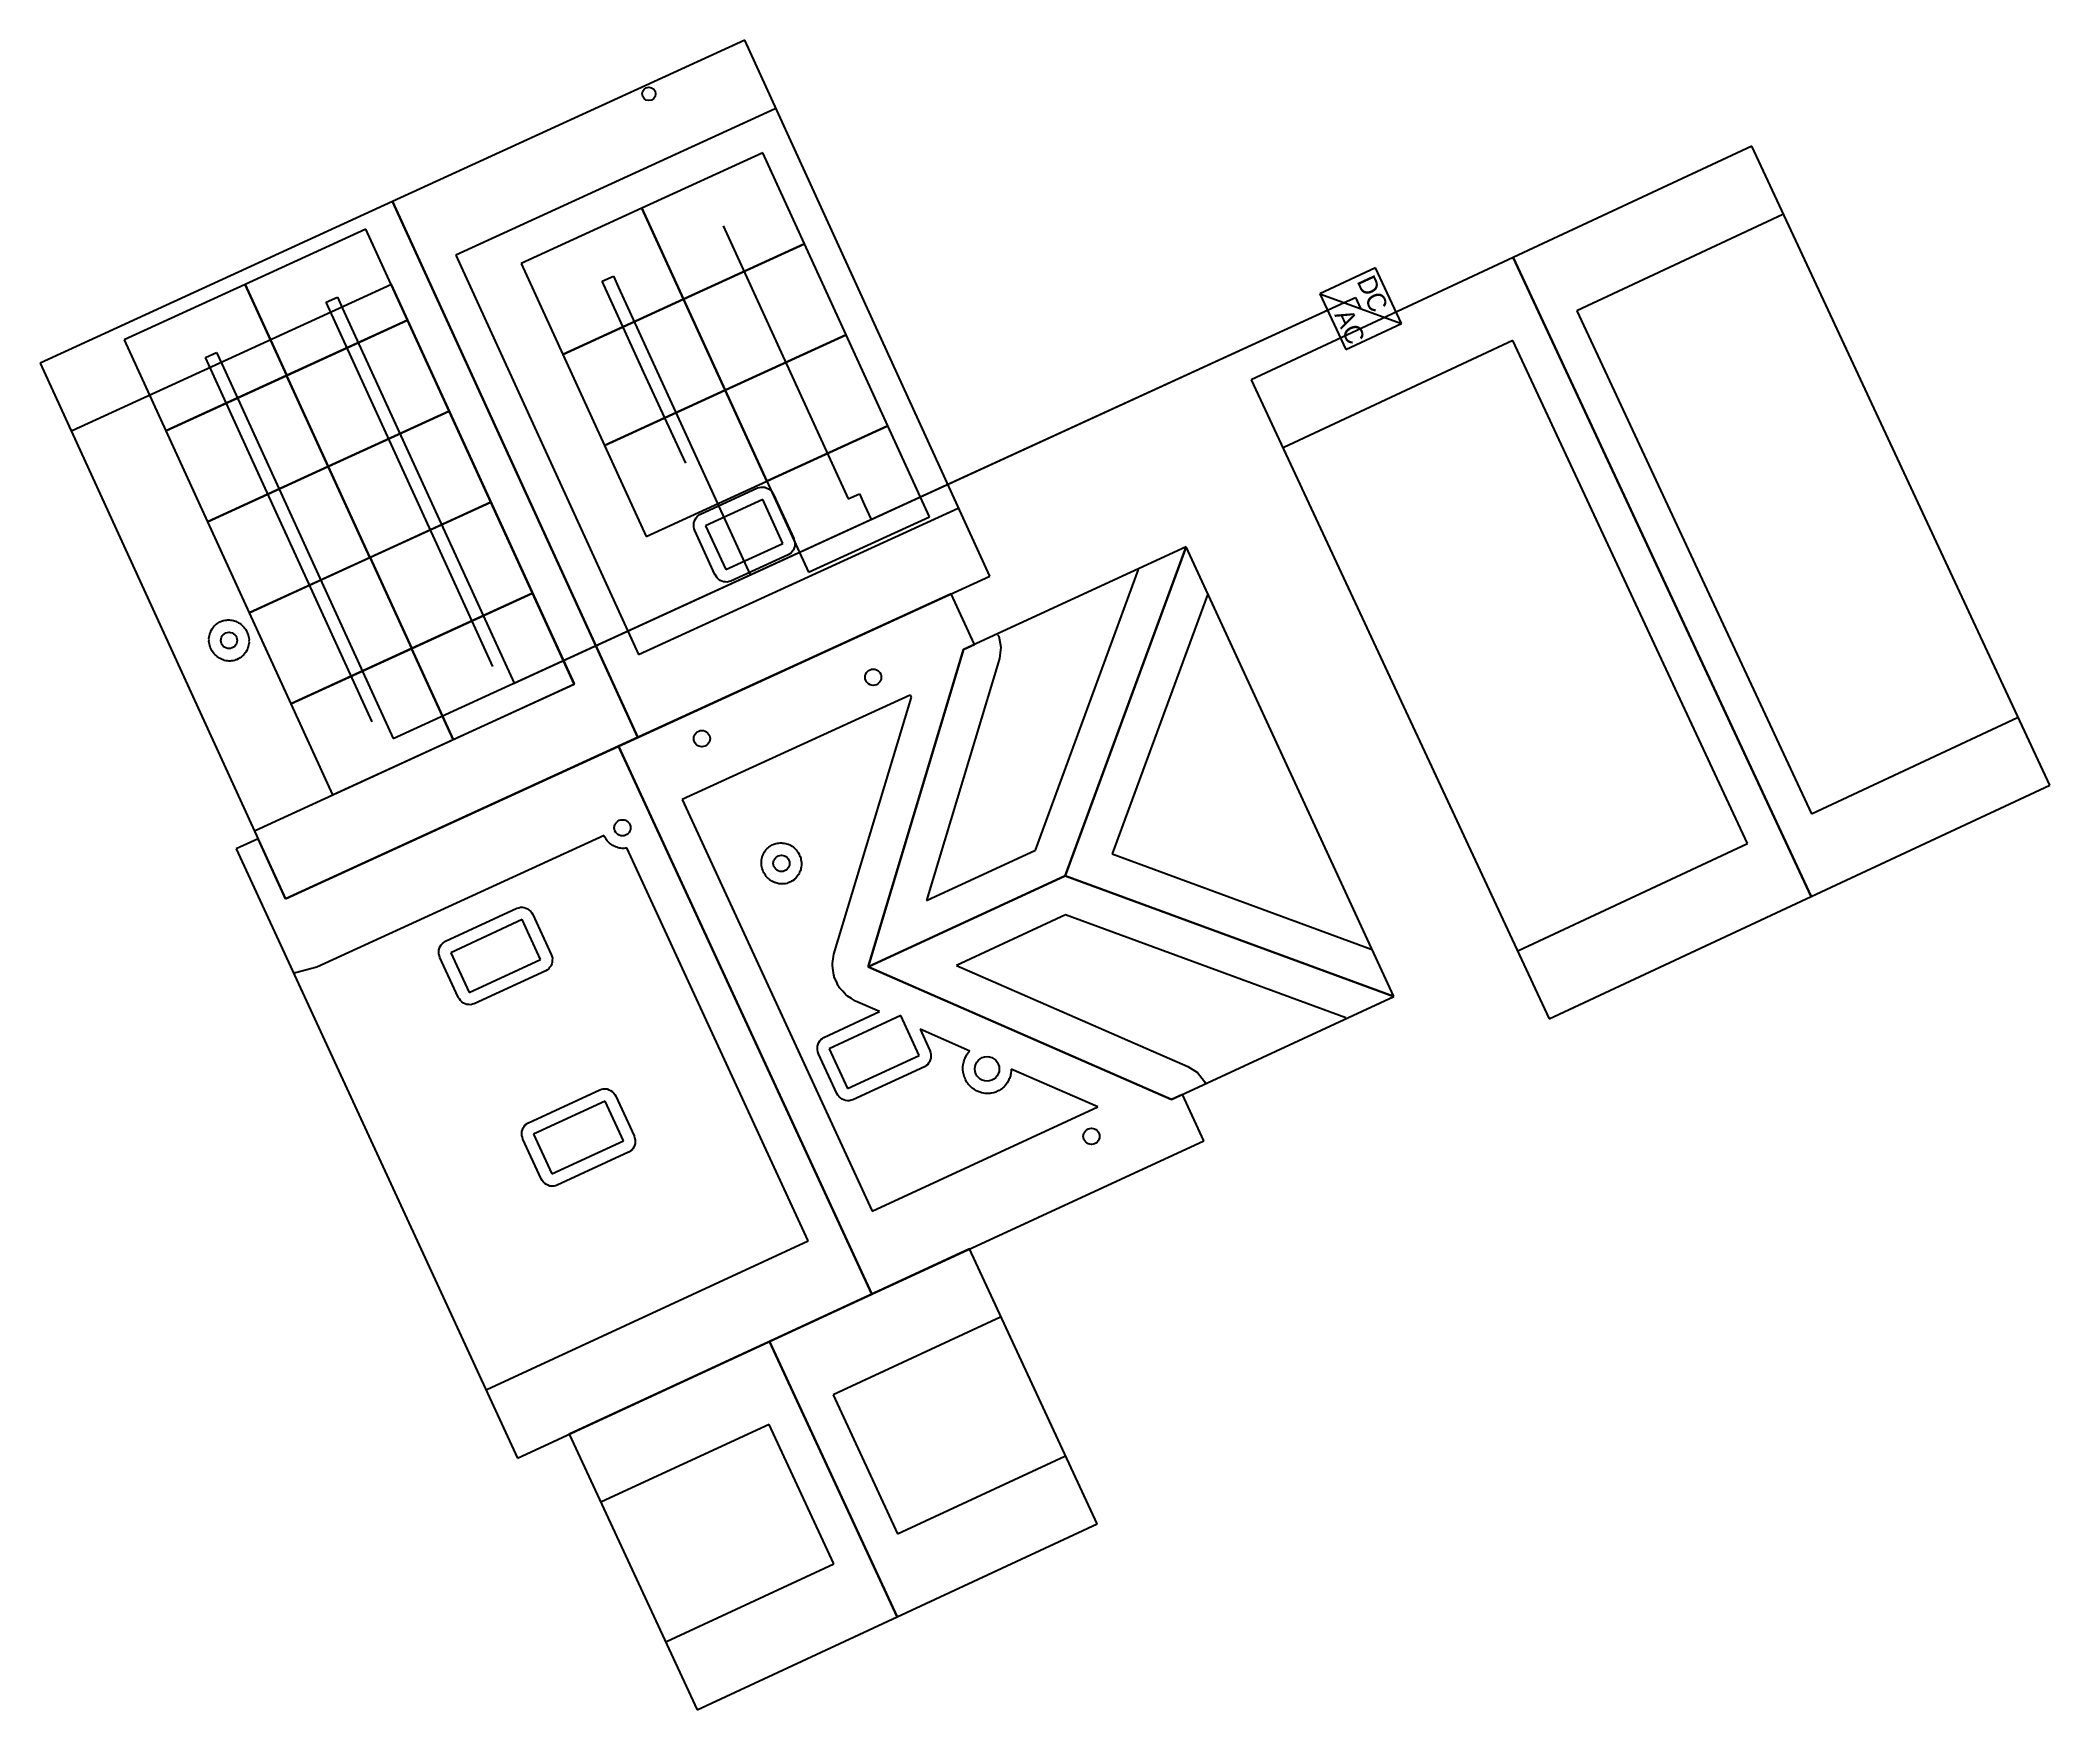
# Model space of a CAD drawing. Header units: feet. Extents: x -19.4 to 61.1, y -10.3 to 56.5.
import ezdxf

# ---------------------------------------------------------------- set-up
doc = ezdxf.new("R2010")
doc.units = ezdxf.units.FT
for name, color, linetype in [('Buildings', 7, 'CONTINUOUS'), ('Connections', 7, 'CONTINUOUS'), ('Inverters', 7, 'CONTINUOUS'), ('Modules', 7, 'CONTINUOUS'), ('Obstructions', 7, 'CONTINUOUS'), ('Setbacks', 7, 'CONTINUOUS'), ('Strings', 7, 'CONTINUOUS')]:
    doc.layers.add(name, color=color, linetype=linetype)

msp = doc.modelspace()

# ---------------------------------------------------------------- linework, layer by layer
at = {"layer": 'Buildings', "color": 252}
for p, q in [((8.825, 56.515), (-5.285, 50.052)), ((18.651, 35.061), (8.825, 56.515)), ((49.167, 52.271), (39.607, 47.81)), ((61.105, 26.688), (49.167, 52.271)), ((-5.285, 50.052), (-19.395, 43.59)), ((-5.285, 50.052), (4.542, 28.599)), ((4.542, 28.599), (-5.285, 50.052)), ((39.607, 47.81), (29.12, 42.916)), ((51.545, 22.227), (39.607, 47.81)), ((39.607, 47.81), (51.545, 22.227)), ((-19.395, 43.59), (-9.568, 22.136)), ((29.12, 42.916), (41.057, 17.333)), ((26.506, 36.233), (17.597, 32.115)), ((26.506, 36.233), (21.664, 23.064)), ((21.664, 23.064), (26.506, 36.233)), ((34.833, 18.222), (26.506, 36.233)), ((4.542, 28.599), (18.651, 35.061)), ((17.091, 34.347), (3.774, 28.247)), ((18.031, 32.315), (17.091, 34.347)), ((17.597, 32.115), (18.031, 32.315)), ((13.767, 19.414), (17.597, 32.115)), ((17.597, 32.115), (13.767, 19.414)), ((-9.568, 22.136), (4.542, 28.599)), ((3.774, 28.247), (-9.568, 22.136)), ((13.916, 6.308), (3.774, 28.247)), ((3.774, 28.247), (13.916, 6.308)), ((51.545, 22.227), (61.105, 26.688)), ((-10.669, 24.54), (-11.548, 24.134)), ((-9.568, 22.136), (-10.669, 24.54)), ((-11.548, 24.134), (-0.274, -0.252)), ((21.664, 23.064), (13.767, 19.414)), ((13.767, 19.414), (21.664, 23.064)), ((21.664, 23.064), (34.833, 18.222)), ((34.833, 18.222), (21.664, 23.064)), ((41.057, 17.333), (51.545, 22.227)), ((25.924, 14.104), (13.767, 19.414)), ((13.767, 19.414), (25.924, 14.104)), ((25.924, 14.104), (34.833, 18.222)), ((26.357, 14.304), (25.924, 14.104)), ((27.212, 12.455), (26.357, 14.304)), ((13.916, 6.308), (27.212, 12.455)), ((17.836, 8.12), (9.817, 4.413)), ((22.949, -2.889), (17.836, 8.12)), ((-0.274, -0.252), (13.916, 6.308)), ((9.817, 4.413), (1.798, 0.706)), ((14.936, -6.61), (9.817, 4.413)), ((9.817, 4.413), (14.936, -6.61)), ((1.798, 0.706), (6.923, -10.331)), ((14.936, -6.61), (22.949, -2.889)), ((6.923, -10.331), (14.936, -6.61))]:
    msp.add_line(p, q, dxfattribs=at)
at = {"layer": 'Connections', "color": 91}
for p, q in [((3.123, 46.862), (3.571, 47.067)), ((3.571, 47.067), (3.776, 46.619)), ((-7.935, 46.022), (-7.488, 46.226)), ((-7.488, 46.226), (-7.283, 45.779)), ((-5.253, 28.562), (32.844, 46.012)), ((-0.412, 30.779), (32.844, 46.012)), ((3.776, 46.619), (9.046, 35.112)), ((9.046, 35.112), (32.844, 46.012)), ((13.888, 37.329), (32.844, 46.012)), ((32.844, 46.012), (33.291, 46.217)), ((32.844, 46.012), (33.291, 46.217)), ((32.844, 46.012), (33.291, 46.217)), ((32.844, 46.012), (33.291, 46.217)), ((33.291, 46.217), (33.496, 45.77)), ((33.291, 46.217), (33.496, 45.77)), ((33.291, 46.217), (33.496, 45.77)), ((33.291, 46.217), (33.496, 45.77)), ((-7.283, 45.779), (-0.412, 30.779)), ((-12.776, 43.805), (-12.329, 44.01)), ((-12.329, 44.01), (-12.124, 43.562)), ((-12.124, 43.562), (-5.253, 28.562)), ((12.972, 38.147), (13.419, 38.352)), ((13.419, 38.352), (13.624, 37.905)), ((13.624, 37.905), (13.888, 37.329))]:
    msp.add_line(p, q, dxfattribs=at)
at = {"layer": 'Inverters'}
for p, q in [((34.091, 47.405), (31.861, 46.364)), ((35.131, 45.175), (34.091, 47.405)), ((31.861, 46.364), (32.901, 44.134)), ((31.861, 46.364), (35.131, 45.175)), ((32.901, 44.134), (35.131, 45.175))]:
    msp.add_line(p, q, dxfattribs=at)
at = {"layer": 'Modules', "color": 254}
for p, q in [((9.55, 52.009), (4.709, 49.792)), ((11.22, 48.365), (9.55, 52.009)), ((4.709, 49.792), (-0.132, 47.575)), ((6.379, 46.148), (4.709, 49.792)), ((4.709, 49.792), (6.378, 46.148)), ((-6.349, 48.952), (-11.19, 46.735)), ((-4.68, 45.308), (-6.349, 48.952)), ((11.218, 48.368), (6.377, 46.151)), ((6.378, 46.148), (11.22, 48.365)), ((12.888, 44.724), (11.218, 48.368)), ((-0.132, 47.575), (1.537, 43.931)), ((-11.19, 46.736), (-16.031, 44.518)), ((-9.521, 43.091), (-11.19, 46.736)), ((-11.19, 46.735), (-9.521, 43.091)), ((6.377, 46.148), (1.536, 43.93)), ((1.537, 43.931), (6.379, 46.148)), ((6.377, 46.151), (8.046, 42.506)), ((8.047, 42.503), (6.377, 46.148)), ((-4.681, 45.308), (-9.522, 43.09)), ((-9.521, 43.091), (-4.68, 45.308)), ((-3.012, 41.663), (-4.681, 45.308)), ((-16.031, 44.518), (-14.362, 40.874)), ((8.046, 42.506), (12.888, 44.724)), ((12.889, 44.723), (8.048, 42.506)), ((14.559, 41.079), (12.889, 44.723)), ((1.536, 43.93), (3.205, 40.286)), ((-9.522, 43.091), (-14.363, 40.873)), ((-14.362, 40.874), (-9.521, 43.091)), ((-7.853, 39.446), (-9.522, 43.091)), ((-9.522, 43.09), (-7.853, 39.446)), ((3.205, 40.286), (8.047, 42.503)), ((8.048, 42.506), (3.207, 40.289)), ((8.048, 42.506), (9.717, 38.861)), ((9.718, 38.862), (8.048, 42.506)), ((-3.013, 41.666), (-7.854, 39.449)), ((-7.853, 39.446), (-3.012, 41.663)), ((-1.344, 38.022), (-3.013, 41.666)), ((14.558, 41.078), (9.716, 38.861)), ((9.717, 38.861), (14.559, 41.079)), ((16.227, 37.434), (14.558, 41.078)), ((-14.363, 40.873), (-12.694, 37.229)), ((3.207, 40.289), (4.876, 36.645)), ((-7.854, 39.446), (-12.695, 37.228)), ((-12.694, 37.229), (-7.853, 39.446)), ((-7.854, 39.449), (-6.185, 35.805)), ((-6.185, 35.801), (-7.854, 39.446)), ((4.876, 36.645), (9.718, 38.862)), ((9.716, 38.861), (11.386, 35.217)), ((-6.185, 35.805), (-1.344, 38.022)), ((-1.342, 38.021), (-6.183, 35.804)), ((0.327, 34.377), (-1.342, 38.021)), ((-12.695, 37.228), (-11.026, 33.584)), ((11.386, 35.217), (16.227, 37.434)), ((-11.026, 33.584), (-6.185, 35.801)), ((-6.183, 35.804), (-11.024, 33.587)), ((-6.183, 35.804), (-4.514, 32.16)), ((-4.514, 32.16), (-6.183, 35.804)), ((0.326, 34.376), (-4.515, 32.159)), ((-4.514, 32.16), (0.327, 34.377)), ((1.995, 30.732), (0.326, 34.376)), ((-11.024, 33.587), (-9.355, 29.943)), ((-4.515, 32.16), (-9.356, 29.942)), ((-9.355, 29.943), (-4.514, 32.16)), ((-2.846, 28.515), (-4.515, 32.16)), ((-4.515, 32.159), (-2.846, 28.515)), ((-2.846, 28.515), (1.995, 30.732)), ((-9.356, 29.942), (-7.687, 26.298)), ((-7.687, 26.298), (-2.846, 28.515))]:
    msp.add_line(p, q, dxfattribs=at)
at = {"layer": 'Obstructions', "color": 252}
for p, q in [((9.554, 38.129), (7.259, 37.077)), ((10.359, 36.369), (9.554, 38.129)), ((7.259, 37.077), (8.066, 35.317)), ((8.066, 35.317), (10.359, 36.369)), ((-0.087, 21.307), (-2.951, 19.981)), ((0.647, 19.715), (-0.087, 21.307)), ((-2.951, 19.981), (-2.216, 18.393)), ((-2.216, 18.393), (0.647, 19.715)), ((15.077, 17.461), (12.213, 16.135)), ((15.812, 15.869), (15.077, 17.461)), ((12.213, 16.135), (12.948, 14.547)), ((12.948, 14.547), (15.812, 15.869)), ((3.231, 14.039), (0.37, 12.713)), ((3.966, 12.447), (3.231, 14.039)), ((0.37, 12.713), (1.105, 11.125)), ((1.105, 11.125), (3.966, 12.447))]:
    msp.add_line(p, q, dxfattribs=at)
for centre, radius in [((4.99, 54.367), 0.269), ((-11.831, 32.483), 0.326), ((13.972, 31.011), 0.326), ((7.11, 28.553), 0.326), ((3.928, 24.981), 0.326), ((10.297, 23.557), 0.326), ((18.533, 15.328), 0.491), ((22.715, 12.629), 0.326)]:
    msp.add_circle(centre, radius, dxfattribs=at)
at = {"layer": 'Setbacks', "color": 2}
for p, q in [((10.046, 53.771), (-2.75, 47.91)), ((50.408, 49.536), (42.158, 45.686)), ((-2.75, 47.91), (4.576, 31.917)), ((-5.319, 46.734), (-18.114, 40.873)), ((2.007, 30.741), (-5.319, 46.734)), ((42.158, 45.686), (51.555, 25.546)), ((39.597, 44.491), (30.419, 40.209)), ((48.995, 24.351), (39.597, 44.491)), ((7.049, 37.535), (9.344, 38.587)), ((9.344, 38.587), (9.344, 38.587)), ((9.344, 38.587), (9.344, 38.587)), ((9.344, 38.587), (9.345, 38.587)), ((9.345, 38.587), (9.416, 38.606)), ((9.416, 38.606), (9.487, 38.625)), ((9.487, 38.625), (9.487, 38.625)), ((9.487, 38.625), (9.487, 38.625)), ((9.487, 38.625), (9.488, 38.625)), ((9.488, 38.625), (9.488, 38.625)), ((9.488, 38.625), (9.562, 38.62)), ((9.562, 38.62), (9.636, 38.615)), ((9.636, 38.615), (9.637, 38.615)), ((9.637, 38.615), (9.637, 38.615)), ((9.637, 38.615), (9.637, 38.615)), ((9.637, 38.615), (9.638, 38.615)), ((9.638, 38.615), (9.708, 38.586)), ((9.708, 38.586), (9.778, 38.558)), ((9.778, 38.558), (9.778, 38.557)), ((9.778, 38.557), (9.779, 38.557)), ((9.779, 38.557), (9.779, 38.557)), ((9.779, 38.557), (9.779, 38.557)), ((9.779, 38.557), (9.838, 38.508)), ((9.838, 38.508), (9.898, 38.458)), ((9.898, 38.458), (9.898, 38.458)), ((9.898, 38.458), (9.898, 38.458)), ((9.898, 38.458), (9.898, 38.458)), ((9.898, 38.458), (9.899, 38.457)), ((9.899, 38.457), (9.941, 38.392)), ((9.941, 38.392), (9.984, 38.327)), ((9.984, 38.327), (9.984, 38.326)), ((9.984, 38.326), (9.984, 38.326)), ((9.984, 38.326), (9.984, 38.326)), ((9.984, 38.326), (10.789, 36.565)), ((4.576, 31.917), (17.371, 37.778)), ((6.785, 37.032), (6.786, 37.109)), ((6.785, 37.031), (6.785, 37.032)), ((6.785, 37.031), (6.785, 37.031)), ((6.785, 37.03), (6.785, 37.031)), ((6.785, 37.031), (6.785, 37.031)), ((6.807, 36.955), (6.785, 37.03)), ((6.786, 37.109), (6.787, 37.186)), ((6.787, 37.187), (6.812, 37.259)), ((6.787, 37.186), (6.787, 37.187)), ((6.787, 37.187), (6.787, 37.187)), ((6.787, 37.187), (6.787, 37.187)), ((6.787, 37.186), (6.787, 37.186)), ((6.812, 37.259), (6.836, 37.331)), ((6.836, 37.332), (6.881, 37.392)), ((6.836, 37.331), (6.836, 37.332)), ((6.836, 37.331), (6.836, 37.331)), ((6.836, 37.331), (6.836, 37.331)), ((6.836, 37.331), (6.836, 37.331)), ((6.881, 37.392), (6.926, 37.451)), ((6.926, 37.451), (6.927, 37.452)), ((6.926, 37.451), (6.926, 37.451)), ((6.926, 37.451), (6.926, 37.451)), ((6.926, 37.451), (6.926, 37.451)), ((6.927, 37.452), (6.988, 37.493)), ((6.988, 37.493), (7.048, 37.534)), ((7.048, 37.534), (7.049, 37.535)), ((7.049, 37.535), (7.049, 37.535)), ((7.049, 37.535), (7.049, 37.535)), ((6.828, 36.881), (6.807, 36.955)), ((6.828, 36.88), (6.828, 36.881)), ((6.829, 36.88), (6.828, 36.88)), ((7.636, 35.12), (6.829, 36.88)), ((6.829, 36.88), (6.829, 36.88)), ((10.789, 36.565), (10.789, 36.565)), ((10.789, 36.565), (10.811, 36.49)), ((10.83, 36.258), (10.805, 36.187)), ((10.811, 36.49), (10.832, 36.416)), ((10.831, 36.337), (10.83, 36.26)), ((10.83, 36.26), (10.83, 36.26)), ((10.83, 36.26), (10.83, 36.259)), ((10.83, 36.259), (10.83, 36.259)), ((10.83, 36.259), (10.83, 36.258)), ((10.832, 36.414), (10.831, 36.337)), ((10.832, 36.416), (10.832, 36.415)), ((10.832, 36.415), (10.832, 36.415)), ((10.832, 36.415), (10.832, 36.414)), ((10.832, 36.414), (10.832, 36.414)), ((10.568, 35.911), (8.276, 34.859)), ((10.569, 35.912), (10.568, 35.911)), ((10.629, 35.953), (10.569, 35.912)), ((10.69, 35.994), (10.629, 35.953)), ((10.691, 35.994), (10.69, 35.994)), ((10.736, 36.054), (10.691, 35.995)), ((10.691, 35.995), (10.691, 35.995)), ((10.691, 35.995), (10.691, 35.995)), ((10.691, 35.995), (10.691, 35.994)), ((10.781, 36.114), (10.736, 36.054)), ((10.805, 36.187), (10.781, 36.115)), ((10.781, 36.115), (10.781, 36.115)), ((10.781, 36.115), (10.781, 36.114)), ((10.781, 36.114), (10.781, 36.114)), ((10.781, 36.114), (10.781, 36.114)), ((7.637, 35.119), (7.636, 35.12)), ((7.679, 35.054), (7.637, 35.119)), ((7.722, 34.988), (7.679, 35.054)), ((7.723, 34.988), (7.722, 34.988)), ((7.722, 34.988), (7.722, 34.988)), ((7.722, 34.988), (7.722, 34.988)), ((7.782, 34.938), (7.723, 34.988)), ((7.841, 34.889), (7.782, 34.938)), ((7.842, 34.888), (7.841, 34.889)), ((7.914, 34.859), (7.842, 34.888)), ((7.842, 34.888), (7.842, 34.888)), ((7.842, 34.888), (7.842, 34.888)), ((7.983, 34.831), (7.914, 34.859)), ((7.984, 34.831), (7.983, 34.831)), ((7.983, 34.831), (7.983, 34.831)), ((7.983, 34.831), (7.983, 34.831)), ((8.058, 34.826), (7.984, 34.831)), ((8.132, 34.821), (8.058, 34.826)), ((8.133, 34.821), (8.132, 34.821)), ((8.134, 34.821), (8.133, 34.821)), ((8.133, 34.821), (8.133, 34.821)), ((8.204, 34.84), (8.134, 34.821)), ((8.276, 34.859), (8.204, 34.84)), ((8.276, 34.859), (8.276, 34.859)), ((8.276, 34.859), (8.276, 34.859)), ((8.276, 34.859), (8.276, 34.859)), ((8.276, 34.859), (8.276, 34.859)), ((20.478, 24.092), (24.606, 35.319)), ((27.361, 34.306), (23.547, 23.935)), ((-12.478, 32.983), (-12.452, 33.024)), ((-12.452, 33.024), (-12.451, 33.024)), ((-12.451, 33.024), (-12.406, 33.075)), ((-12.406, 33.075), (-12.405, 33.075)), ((-12.405, 33.075), (-12.369, 33.104)), ((-12.369, 33.104), (-12.336, 33.138)), ((-12.336, 33.138), (-12.28, 33.178)), ((-12.336, 33.138), (-12.336, 33.138)), ((-12.28, 33.179), (-12.239, 33.199)), ((-12.28, 33.178), (-12.28, 33.179)), ((-12.239, 33.199), (-12.2, 33.225)), ((-12.2, 33.225), (-12.137, 33.253)), ((-12.2, 33.225), (-12.2, 33.225)), ((-12.137, 33.253), (-12.092, 33.264)), ((-12.137, 33.253), (-12.137, 33.253)), ((-12.092, 33.264), (-12.049, 33.281)), ((-12.049, 33.281), (-11.982, 33.296)), ((-12.049, 33.281), (-12.049, 33.281)), ((-11.982, 33.296), (-11.981, 33.296)), ((-11.981, 33.296), (-11.934, 33.298)), ((-11.934, 33.298), (-11.888, 33.305)), ((-11.888, 33.305), (-11.888, 33.305)), ((-11.888, 33.305), (-11.82, 33.305)), ((-11.82, 33.305), (-11.819, 33.305)), ((-11.819, 33.305), (-11.771, 33.298)), ((-11.771, 33.298), (-11.723, 33.295)), ((-11.723, 33.295), (-11.723, 33.295)), ((-11.723, 33.295), (-11.656, 33.281)), ((-11.656, 33.281), (-11.655, 33.281)), ((-11.655, 33.281), (-11.609, 33.263)), ((-11.609, 33.263), (-11.56, 33.25)), ((-11.56, 33.25), (-11.56, 33.25)), ((-11.56, 33.25), (-11.498, 33.222)), ((-11.498, 33.222), (-11.497, 33.222)), ((-11.497, 33.222), (-11.453, 33.193)), ((-11.453, 33.193), (-11.407, 33.17)), ((-11.407, 33.17), (-11.407, 33.169)), ((-11.407, 33.169), (-11.352, 33.129)), ((-11.352, 33.129), (-11.351, 33.129)), ((-11.351, 33.129), (-11.313, 33.091)), ((-11.313, 33.091), (-11.271, 33.057)), ((-11.271, 33.057), (-11.271, 33.057)), ((-11.271, 33.057), (-11.225, 33.006)), ((-11.225, 33.006), (-11.225, 33.006)), ((-11.225, 33.006), (-11.195, 32.96)), ((-12.633, 32.56), (-12.626, 32.628)), ((-12.633, 32.559), (-12.633, 32.56)), ((-12.631, 32.506), (-12.633, 32.559)), ((-12.633, 32.452), (-12.631, 32.506)), ((-12.626, 32.384), (-12.633, 32.452)), ((-12.633, 32.452), (-12.633, 32.452)), ((-12.626, 32.628), (-12.613, 32.678)), ((-12.626, 32.628), (-12.626, 32.628)), ((-12.626, 32.383), (-12.626, 32.384)), ((-12.612, 32.33), (-12.626, 32.383)), ((-12.613, 32.678), (-12.605, 32.729)), ((-12.603, 32.276), (-12.612, 32.33)), ((-12.605, 32.729), (-12.604, 32.73)), ((-12.604, 32.73), (-12.583, 32.795)), ((-12.603, 32.275), (-12.603, 32.276)), ((-12.582, 32.211), (-12.603, 32.275)), ((-12.583, 32.795), (-12.561, 32.839)), ((-12.583, 32.795), (-12.583, 32.795)), ((-12.582, 32.21), (-12.582, 32.211)), ((-12.557, 32.16), (-12.582, 32.21)), ((-12.561, 32.839), (-12.543, 32.886)), ((-12.543, 32.886), (-12.542, 32.887)), ((-12.542, 32.887), (-12.508, 32.946)), ((-12.508, 32.946), (-12.478, 32.983)), ((-12.508, 32.946), (-12.508, 32.946)), ((-11.195, 32.96), (-11.161, 32.917)), ((-11.161, 32.917), (-11.16, 32.916)), ((-11.16, 32.916), (-11.126, 32.857)), ((-11.126, 32.857), (-11.126, 32.857)), ((-11.126, 32.857), (-11.106, 32.805)), ((-11.106, 32.805), (-11.081, 32.755)), ((-11.081, 32.755), (-11.081, 32.755)), ((-11.081, 32.755), (-11.06, 32.69)), ((-11.058, 32.236), (-11.079, 32.171)), ((-11.06, 32.69), (-11.059, 32.69)), ((-11.059, 32.69), (-11.05, 32.636)), ((-11.05, 32.288), (-11.058, 32.236)), ((-11.058, 32.236), (-11.058, 32.236)), ((-11.05, 32.636), (-11.037, 32.582)), ((-11.037, 32.338), (-11.05, 32.288)), ((-11.037, 32.582), (-11.037, 32.582)), ((-11.037, 32.582), (-11.029, 32.514)), ((-11.036, 32.338), (-11.037, 32.338)), ((-11.029, 32.406), (-11.036, 32.338)), ((-11.029, 32.513), (-11.032, 32.46)), ((-11.032, 32.46), (-11.029, 32.406)), ((-11.029, 32.514), (-11.029, 32.513)), ((-11.029, 32.406), (-11.029, 32.406)), ((18.966, 32.711), (19.002, 32.65)), ((19.002, 32.65), (19.002, 32.649)), ((19.002, 32.649), (19.002, 32.649)), ((19.002, 32.649), (19.088, 32.209)), ((19.088, 32.208), (19.027, 31.759)), ((19.088, 32.209), (19.088, 32.208)), ((19.088, 32.208), (19.088, 32.208)), ((-12.537, 32.109), (-12.557, 32.16)), ((-12.536, 32.108), (-12.537, 32.109)), ((-12.502, 32.049), (-12.536, 32.108)), ((-12.468, 32.006), (-12.502, 32.049)), ((-12.502, 32.049), (-12.502, 32.049)), ((-12.437, 31.96), (-12.468, 32.006)), ((-12.437, 31.959), (-12.437, 31.96)), ((-12.391, 31.909), (-12.437, 31.959)), ((-12.391, 31.908), (-12.391, 31.909)), ((-12.35, 31.874), (-12.391, 31.908)), ((-12.311, 31.837), (-12.35, 31.874)), ((-12.311, 31.836), (-12.311, 31.837)), ((-12.256, 31.796), (-12.311, 31.836)), ((-12.255, 31.796), (-12.256, 31.796)), ((-12.209, 31.772), (-12.255, 31.796)), ((-12.165, 31.744), (-12.209, 31.772)), ((-12.103, 31.716), (-12.165, 31.744)), ((-12.165, 31.744), (-12.165, 31.744)), ((-12.102, 31.716), (-12.103, 31.716)), ((-12.054, 31.703), (-12.102, 31.716)), ((-12.007, 31.685), (-12.054, 31.703)), ((-11.94, 31.67), (-12.007, 31.685)), ((-12.007, 31.685), (-12.007, 31.685)), ((-11.939, 31.67), (-11.94, 31.67)), ((-11.891, 31.668), (-11.939, 31.67)), ((-11.844, 31.66), (-11.891, 31.668)), ((-11.843, 31.66), (-11.844, 31.66)), ((-11.775, 31.66), (-11.843, 31.66)), ((-11.774, 31.66), (-11.775, 31.66)), ((-11.728, 31.668), (-11.774, 31.66)), ((-11.681, 31.67), (-11.728, 31.668)), ((-11.614, 31.684), (-11.681, 31.67)), ((-11.681, 31.67), (-11.681, 31.67)), ((-11.613, 31.684), (-11.614, 31.684)), ((-11.57, 31.701), (-11.613, 31.684)), ((-11.526, 31.713), (-11.57, 31.701)), ((-11.525, 31.713), (-11.526, 31.713)), ((-11.463, 31.741), (-11.525, 31.713)), ((-11.462, 31.741), (-11.463, 31.741)), ((-11.424, 31.767), (-11.462, 31.741)), ((-11.383, 31.787), (-11.424, 31.767)), ((-11.382, 31.787), (-11.383, 31.787)), ((-11.327, 31.827), (-11.382, 31.787)), ((-11.294, 31.861), (-11.327, 31.828)), ((-11.327, 31.828), (-11.327, 31.827)), ((-11.257, 31.89), (-11.294, 31.861)), ((-11.211, 31.941), (-11.257, 31.891)), ((-11.257, 31.891), (-11.257, 31.89)), ((-11.185, 31.982), (-11.211, 31.942)), ((-11.211, 31.942), (-11.211, 31.941)), ((-11.154, 32.02), (-11.185, 31.982)), ((-11.12, 32.079), (-11.154, 32.02)), ((-11.154, 32.02), (-11.154, 32.02)), ((-11.102, 32.126), (-11.12, 32.079)), ((-11.12, 32.079), (-11.12, 32.079)), ((-11.079, 32.17), (-11.102, 32.126)), ((-11.079, 32.171), (-11.079, 32.17)), ((19.027, 31.759), (16.105, 22.071)), ((19.027, 31.759), (19.027, 31.759)), ((-10.789, 24.88), (2.007, 30.741)), ((15.454, 30.293), (6.319, 26.109)), ((12.401, 19.919), (15.506, 30.214)), ((15.506, 30.214), (15.454, 30.293)), ((51.555, 25.546), (59.805, 29.396)), ((6.319, 26.109), (13.938, 9.627)), ((3.193, 24.678), (-8.316, 19.406)), ((3.202, 24.659), (3.193, 24.678)), ((3.223, 24.607), (3.202, 24.659)), ((3.257, 24.548), (3.223, 24.607)), ((3.223, 24.607), (3.223, 24.607)), ((3.257, 24.547), (3.257, 24.548)), ((3.292, 24.504), (3.257, 24.547)), ((3.322, 24.458), (3.292, 24.504)), ((3.368, 24.407), (3.322, 24.458)), ((3.322, 24.458), (3.322, 24.458)), ((3.41, 24.373), (3.368, 24.407)), ((3.368, 24.407), (3.368, 24.407)), ((3.448, 24.335), (3.41, 24.373)), ((3.449, 24.335), (3.448, 24.335)), ((3.504, 24.295), (3.449, 24.335)), ((3.504, 24.294), (3.504, 24.295)), ((3.55, 24.271), (3.504, 24.294)), ((3.594, 24.242), (3.55, 24.271)), ((3.595, 24.242), (3.594, 24.242)), ((3.657, 24.214), (3.595, 24.242)), ((3.706, 24.201), (3.657, 24.214)), ((3.657, 24.214), (3.657, 24.214)), ((3.753, 24.183), (3.706, 24.201)), ((3.82, 24.169), (3.753, 24.183)), ((3.753, 24.183), (3.753, 24.183)), ((3.868, 24.166), (3.82, 24.169)), ((3.82, 24.169), (3.82, 24.169)), ((3.916, 24.159), (3.868, 24.166)), ((3.917, 24.159), (3.916, 24.159)), ((3.985, 24.159), (3.917, 24.159)), ((4.032, 24.166), (3.985, 24.159)), ((3.985, 24.159), (3.985, 24.159)), ((4.079, 24.168), (4.032, 24.166)), ((4.101, 24.173), (4.079, 24.168)), ((4.079, 24.168), (4.079, 24.168)), ((11.374, 8.441), (4.101, 24.173)), ((9.723, 24.149), (9.76, 24.178)), ((9.76, 24.178), (9.792, 24.212)), ((9.792, 24.212), (9.793, 24.212)), ((9.793, 24.212), (9.848, 24.252)), ((9.848, 24.252), (9.849, 24.252)), ((9.849, 24.252), (9.89, 24.273)), ((9.89, 24.273), (9.928, 24.298)), ((9.928, 24.298), (9.929, 24.299)), ((9.929, 24.299), (9.991, 24.326)), ((9.991, 24.326), (9.992, 24.327)), ((9.992, 24.327), (10.036, 24.338)), ((10.036, 24.338), (10.079, 24.355)), ((10.079, 24.355), (10.08, 24.355)), ((10.08, 24.355), (10.146, 24.369)), ((10.146, 24.369), (10.147, 24.37)), ((10.147, 24.37), (10.194, 24.372)), ((10.194, 24.372), (10.24, 24.379)), ((10.24, 24.379), (10.241, 24.379)), ((10.241, 24.379), (10.309, 24.379)), ((10.309, 24.379), (10.309, 24.379)), ((10.309, 24.379), (10.357, 24.371)), ((10.357, 24.371), (10.405, 24.369)), ((10.405, 24.369), (10.406, 24.369)), ((10.406, 24.369), (10.473, 24.355)), ((10.473, 24.355), (10.473, 24.355)), ((10.473, 24.355), (10.52, 24.337)), ((10.52, 24.337), (10.568, 24.324)), ((10.568, 24.324), (10.569, 24.324)), ((10.569, 24.324), (10.631, 24.296)), ((10.631, 24.296), (10.631, 24.296)), ((10.631, 24.296), (10.675, 24.267)), ((10.675, 24.267), (10.721, 24.244)), ((10.721, 24.244), (10.722, 24.243)), ((10.722, 24.243), (10.777, 24.203)), ((10.777, 24.203), (10.777, 24.203)), ((10.777, 24.203), (10.816, 24.165)), ((10.816, 24.165), (10.857, 24.131)), ((39.817, 20.069), (48.995, 24.351)), ((9.495, 23.634), (9.502, 23.702)), ((9.495, 23.633), (9.495, 23.634)), ((9.498, 23.58), (9.495, 23.633)), ((9.495, 23.526), (9.498, 23.58)), ((9.503, 23.458), (9.495, 23.526)), ((9.495, 23.526), (9.495, 23.526)), ((9.502, 23.702), (9.503, 23.702)), ((9.503, 23.702), (9.516, 23.752)), ((9.503, 23.457), (9.503, 23.458)), ((9.516, 23.404), (9.503, 23.457)), ((9.516, 23.752), (9.524, 23.803)), ((9.525, 23.35), (9.516, 23.404)), ((9.524, 23.804), (9.545, 23.869)), ((9.524, 23.803), (9.524, 23.804)), ((9.526, 23.35), (9.525, 23.35)), ((9.547, 23.285), (9.526, 23.35)), ((9.545, 23.869), (9.568, 23.913)), ((9.545, 23.869), (9.545, 23.869)), ((9.568, 23.913), (9.586, 23.96)), ((9.586, 23.961), (9.62, 24.02)), ((9.586, 23.96), (9.586, 23.961)), ((9.62, 24.02), (9.651, 24.057)), ((9.62, 24.02), (9.62, 24.02)), ((9.651, 24.057), (9.677, 24.098)), ((9.677, 24.098), (9.723, 24.149)), ((9.677, 24.098), (9.677, 24.098)), ((9.723, 24.149), (9.723, 24.149)), ((10.857, 24.131), (10.858, 24.131)), ((10.858, 24.131), (10.903, 24.08)), ((10.903, 24.08), (10.903, 24.08)), ((10.903, 24.08), (10.934, 24.034)), ((10.934, 24.034), (10.968, 23.99)), ((10.968, 23.99), (10.968, 23.99)), ((10.968, 23.99), (11.002, 23.931)), ((11.002, 23.931), (11.003, 23.931)), ((11.003, 23.931), (11.023, 23.879)), ((11.023, 23.879), (11.048, 23.829)), ((11.048, 23.829), (11.048, 23.829)), ((11.048, 23.829), (11.069, 23.764)), ((11.069, 23.764), (11.069, 23.764)), ((11.069, 23.764), (11.078, 23.709)), ((11.079, 23.361), (11.071, 23.31)), ((11.078, 23.709), (11.092, 23.656)), ((11.092, 23.411), (11.079, 23.361)), ((11.092, 23.656), (11.092, 23.656)), ((11.092, 23.656), (11.099, 23.588)), ((11.099, 23.48), (11.092, 23.412)), ((11.092, 23.412), (11.092, 23.411)), ((11.099, 23.587), (11.097, 23.534)), ((11.097, 23.534), (11.099, 23.48)), ((11.099, 23.588), (11.099, 23.587)), ((11.099, 23.48), (11.099, 23.48)), ((16.105, 22.071), (20.478, 24.092)), ((23.547, 23.935), (33.918, 20.122)), ((9.547, 23.284), (9.547, 23.285)), ((9.572, 23.235), (9.547, 23.284)), ((9.592, 23.183), (9.572, 23.235)), ((9.626, 23.123), (9.592, 23.183)), ((9.592, 23.183), (9.592, 23.183)), ((9.627, 23.123), (9.626, 23.123)), ((9.661, 23.08), (9.627, 23.123)), ((9.691, 23.034), (9.661, 23.08)), ((9.737, 22.983), (9.691, 23.034)), ((9.691, 23.034), (9.691, 23.034)), ((9.779, 22.949), (9.737, 22.983)), ((9.737, 22.983), (9.737, 22.983)), ((9.817, 22.911), (9.779, 22.949)), ((9.818, 22.91), (9.817, 22.911)), ((9.873, 22.87), (9.818, 22.91)), ((9.919, 22.846), (9.873, 22.87)), ((9.873, 22.87), (9.873, 22.87)), ((9.963, 22.818), (9.919, 22.846)), ((9.964, 22.818), (9.963, 22.818)), ((10.026, 22.79), (9.964, 22.818)), ((10.027, 22.79), (10.026, 22.79)), ((10.075, 22.777), (10.027, 22.79)), ((10.122, 22.759), (10.075, 22.777)), ((10.189, 22.744), (10.122, 22.759)), ((10.122, 22.759), (10.122, 22.759)), ((10.237, 22.742), (10.189, 22.744)), ((10.189, 22.744), (10.189, 22.744)), ((10.285, 22.734), (10.237, 22.742)), ((10.286, 22.734), (10.285, 22.734)), ((10.354, 22.734), (10.286, 22.734)), ((10.401, 22.742), (10.354, 22.734)), ((10.354, 22.734), (10.354, 22.734)), ((10.448, 22.744), (10.401, 22.742)), ((10.515, 22.758), (10.448, 22.744)), ((10.448, 22.744), (10.448, 22.744)), ((10.558, 22.775), (10.515, 22.758)), ((10.515, 22.758), (10.515, 22.758)), ((10.603, 22.787), (10.558, 22.775)), ((10.604, 22.787), (10.603, 22.787)), ((10.666, 22.815), (10.604, 22.787)), ((10.705, 22.841), (10.666, 22.815)), ((10.666, 22.815), (10.666, 22.815)), ((10.746, 22.861), (10.705, 22.841)), ((10.747, 22.861), (10.746, 22.861)), ((10.802, 22.902), (10.747, 22.861)), ((10.835, 22.935), (10.802, 22.902)), ((10.802, 22.902), (10.802, 22.902)), ((10.872, 22.964), (10.835, 22.935)), ((10.918, 23.015), (10.872, 22.965)), ((10.872, 22.965), (10.872, 22.964)), ((10.944, 23.056), (10.918, 23.016)), ((10.918, 23.016), (10.918, 23.015)), ((10.974, 23.094), (10.944, 23.056)), ((10.975, 23.094), (10.974, 23.094)), ((11.009, 23.153), (10.975, 23.094)), ((11.027, 23.2), (11.009, 23.153)), ((11.009, 23.153), (11.009, 23.153)), ((11.049, 23.244), (11.027, 23.2)), ((11.071, 23.31), (11.049, 23.245)), ((11.049, 23.245), (11.049, 23.244)), ((11.071, 23.31), (11.071, 23.31)), ((-3.163, 20.438), (-0.299, 21.764)), ((-0.299, 21.764), (-0.299, 21.764)), ((-0.299, 21.764), (-0.298, 21.764)), ((-0.298, 21.764), (-0.227, 21.783)), ((-0.298, 21.764), (-0.298, 21.764)), ((-0.227, 21.783), (-0.156, 21.803)), ((-0.156, 21.803), (-0.156, 21.803)), ((-0.156, 21.803), (-0.156, 21.803)), ((-0.156, 21.803), (-0.155, 21.803)), ((-0.155, 21.803), (-0.155, 21.803)), ((-0.155, 21.803), (-0.081, 21.798)), ((-0.081, 21.798), (-0.007, 21.793)), ((-0.007, 21.793), (-0.006, 21.793)), ((-0.006, 21.793), (-0.006, 21.793)), ((-0.006, 21.793), (-0.006, 21.793)), ((-0.006, 21.793), (-0.005, 21.793)), ((-0.005, 21.793), (0.065, 21.765)), ((0.065, 21.765), (0.135, 21.736)), ((0.135, 21.736), (0.136, 21.736)), ((0.136, 21.736), (0.136, 21.736)), ((0.136, 21.736), (0.136, 21.736)), ((0.136, 21.736), (0.137, 21.736)), ((0.137, 21.736), (0.196, 21.687)), ((0.196, 21.687), (0.255, 21.637)), ((0.255, 21.637), (0.256, 21.637)), ((0.256, 21.637), (0.256, 21.637)), ((0.256, 21.637), (0.256, 21.637)), ((0.256, 21.637), (0.256, 21.636)), ((0.256, 21.636), (0.299, 21.571)), ((0.299, 21.571), (0.342, 21.506)), ((0.342, 21.506), (0.342, 21.506)), ((0.342, 21.506), (0.342, 21.506)), ((0.342, 21.506), (0.342, 21.505)), ((0.342, 21.505), (1.077, 19.913)), ((21.679, 21.495), (17.306, 19.474)), ((32.905, 17.367), (21.679, 21.495)), ((-3.423, 20.089), (-3.399, 20.162)), ((-3.399, 20.162), (-3.375, 20.233)), ((-3.375, 20.233), (-3.375, 20.234)), ((-3.375, 20.234), (-3.375, 20.234)), ((-3.375, 20.234), (-3.375, 20.234)), ((-3.375, 20.234), (-3.374, 20.234)), ((-3.374, 20.234), (-3.33, 20.294)), ((-3.33, 20.294), (-3.285, 20.354)), ((-3.285, 20.355), (-3.224, 20.396)), ((-3.285, 20.354), (-3.285, 20.355)), ((-3.285, 20.354), (-3.285, 20.354)), ((-3.285, 20.354), (-3.285, 20.354)), ((-3.285, 20.354), (-3.285, 20.354)), ((-3.224, 20.396), (-3.163, 20.438)), ((-3.163, 20.438), (-3.163, 20.438)), ((-8.317, 19.406), (-9.17, 19.176)), ((-8.316, 19.406), (-8.317, 19.406)), ((-3.425, 19.934), (-3.424, 20.011)), ((-3.425, 19.933), (-3.425, 19.934)), ((-3.425, 19.933), (-3.425, 19.933)), ((-3.403, 19.857), (-3.425, 19.933)), ((-3.425, 19.933), (-3.425, 19.933)), ((-3.425, 19.933), (-3.425, 19.933)), ((-3.424, 20.011), (-3.423, 20.088)), ((-3.423, 20.088), (-3.423, 20.089)), ((-3.423, 20.089), (-3.423, 20.089)), ((-3.423, 20.089), (-3.423, 20.089)), ((-3.423, 20.089), (-3.423, 20.089)), ((-3.381, 19.783), (-3.403, 19.857)), ((-2.646, 18.194), (-3.381, 19.783)), ((-3.381, 19.783), (-3.381, 19.783)), ((-3.381, 19.783), (-3.381, 19.783)), ((-3.381, 19.783), (-3.381, 19.783)), ((-3.381, 19.783), (-3.381, 19.783)), ((0.98, 19.341), (0.92, 19.3)), ((0.981, 19.341), (0.98, 19.341)), ((1.026, 19.402), (0.981, 19.342)), ((0.981, 19.342), (0.981, 19.341)), ((0.981, 19.341), (0.981, 19.341)), ((0.981, 19.341), (0.981, 19.341)), ((1.07, 19.461), (1.026, 19.402)), ((1.071, 19.462), (1.07, 19.461)), ((1.095, 19.535), (1.071, 19.462)), ((1.071, 19.462), (1.071, 19.462)), ((1.071, 19.462), (1.071, 19.462)), ((1.071, 19.462), (1.071, 19.462)), ((1.077, 19.913), (1.077, 19.913)), ((1.077, 19.913), (1.077, 19.913)), ((1.077, 19.913), (1.077, 19.913)), ((1.077, 19.913), (1.077, 19.912)), ((1.077, 19.912), (1.099, 19.838)), ((1.119, 19.606), (1.095, 19.535)), ((1.099, 19.838), (1.121, 19.763)), ((1.12, 19.685), (1.119, 19.607)), ((1.119, 19.607), (1.119, 19.607)), ((1.119, 19.607), (1.119, 19.607)), ((1.119, 19.607), (1.119, 19.607)), ((1.119, 19.607), (1.119, 19.606)), ((1.121, 19.762), (1.12, 19.685)), ((1.121, 19.763), (1.121, 19.762)), ((1.121, 19.762), (1.121, 19.762)), ((1.121, 19.762), (1.121, 19.762)), ((1.121, 19.762), (1.121, 19.762)), ((12.338, 19.463), (12.344, 19.504)), ((12.338, 19.462), (12.338, 19.463)), ((12.369, 19.273), (12.338, 19.462)), ((12.338, 19.462), (12.338, 19.462)), ((12.339, 19.547), (12.375, 19.732)), ((12.339, 19.546), (12.339, 19.547)), ((12.339, 19.547), (12.339, 19.547)), ((12.344, 19.504), (12.339, 19.546)), ((12.375, 19.732), (12.401, 19.919)), ((12.401, 19.919), (12.401, 19.919)), ((17.306, 19.474), (26.579, 15.423)), ((-9.171, 19.176), (-9.221, 19.18)), ((-9.17, 19.176), (-9.171, 19.176)), ((-9.17, 19.176), (-9.17, 19.176)), ((0.858, 19.258), (-2.005, 17.936)), ((0.859, 19.258), (0.858, 19.258)), ((0.92, 19.3), (0.859, 19.258)), ((12.39, 19.083), (12.369, 19.273)), ((12.39, 19.082), (12.39, 19.083)), ((12.39, 19.083), (12.39, 19.083)), ((12.407, 19.043), (12.39, 19.082)), ((12.414, 19.001), (12.407, 19.043)), ((12.414, 19), (12.414, 19.001)), ((12.414, 19.001), (12.414, 19.001)), ((12.5, 18.828), (12.414, 19)), ((12.576, 18.651), (12.5, 18.828)), ((12.576, 18.65), (12.576, 18.651)), ((12.576, 18.651), (12.576, 18.651)), ((12.604, 18.618), (12.576, 18.65)), ((12.623, 18.58), (12.604, 18.618)), ((12.623, 18.579), (12.623, 18.58)), ((12.754, 18.44), (12.623, 18.579)), ((12.623, 18.579), (12.623, 18.579)), ((-2.646, 18.193), (-2.646, 18.194)), ((-2.603, 18.128), (-2.646, 18.193)), ((-2.56, 18.063), (-2.603, 18.128)), ((-2.559, 18.063), (-2.56, 18.063)), ((-2.56, 18.063), (-2.56, 18.063)), ((-2.56, 18.063), (-2.56, 18.063)), ((-2.559, 18.062), (-2.559, 18.063)), ((-2.5, 18.013), (-2.559, 18.062)), ((-2.44, 17.964), (-2.5, 18.013)), ((-2.44, 17.963), (-2.44, 17.964)), ((-2.44, 17.964), (-2.44, 17.964)), ((-2.44, 17.964), (-2.44, 17.964)), ((-2.439, 17.963), (-2.44, 17.963)), ((-2.369, 17.935), (-2.439, 17.963)), ((-2.299, 17.907), (-2.369, 17.935)), ((-2.298, 17.906), (-2.299, 17.907)), ((-2.297, 17.906), (-2.298, 17.906)), ((-2.298, 17.906), (-2.298, 17.906)), ((-2.298, 17.906), (-2.298, 17.906)), ((-2.223, 17.901), (-2.297, 17.906)), ((-2.149, 17.897), (-2.223, 17.901)), ((-2.148, 17.897), (-2.149, 17.897)), ((-2.149, 17.897), (-2.149, 17.897)), ((-2.077, 17.916), (-2.148, 17.897)), ((-2.148, 17.897), (-2.148, 17.897)), ((-2.148, 17.897), (-2.148, 17.897)), ((-2.006, 17.935), (-2.077, 17.916)), ((-2.005, 17.936), (-2.006, 17.935)), ((12.878, 18.294), (12.754, 18.44)), ((12.878, 18.293), (12.878, 18.294)), ((12.879, 18.293), (12.878, 18.293)), ((12.914, 18.27), (12.879, 18.293)), ((12.943, 18.24), (12.914, 18.27)), ((12.943, 18.239), (12.943, 18.24)), ((12.944, 18.239), (12.943, 18.239)), ((13.108, 18.147), (12.944, 18.239)), ((13.267, 18.046), (13.108, 18.147)), ((13.268, 18.046), (13.267, 18.046)), ((14.232, 17.624), (13.268, 18.046)), ((12.002, 16.592), (14.232, 17.624)), ((17.85, 16.044), (15.849, 16.918)), ((15.849, 16.918), (16.242, 16.067)), ((11.74, 16.088), (11.741, 16.165)), ((11.741, 16.165), (11.742, 16.243)), ((11.742, 16.244), (11.766, 16.316)), ((11.742, 16.243), (11.742, 16.244)), ((11.742, 16.243), (11.742, 16.243)), ((11.742, 16.243), (11.742, 16.243)), ((11.742, 16.243), (11.742, 16.243)), ((11.766, 16.316), (11.79, 16.388)), ((11.79, 16.389), (11.835, 16.448)), ((11.79, 16.388), (11.79, 16.389)), ((11.79, 16.388), (11.79, 16.388)), ((11.79, 16.388), (11.79, 16.388)), ((11.79, 16.388), (11.79, 16.388)), ((11.835, 16.448), (11.879, 16.508)), ((11.879, 16.508), (11.88, 16.508)), ((11.88, 16.509), (11.941, 16.55)), ((11.88, 16.508), (11.88, 16.509)), ((11.88, 16.508), (11.88, 16.508)), ((11.88, 16.508), (11.88, 16.508)), ((11.941, 16.55), (12.001, 16.592)), ((12.001, 16.592), (12.002, 16.592)), ((11.74, 16.087), (11.74, 16.088)), ((11.74, 16.088), (11.74, 16.088)), ((11.74, 16.088), (11.74, 16.088)), ((11.74, 16.088), (11.74, 16.088)), ((11.762, 16.013), (11.74, 16.087)), ((11.784, 15.937), (11.762, 16.013)), ((12.519, 14.348), (11.784, 15.937)), ((11.784, 15.937), (11.784, 15.937)), ((16.023, 15.412), (13.159, 14.09)), ((16.084, 15.453), (16.023, 15.412)), ((16.023, 15.412), (16.023, 15.412)), ((16.023, 15.412), (16.023, 15.412)), ((16.023, 15.412), (16.023, 15.412)), ((16.145, 15.495), (16.084, 15.453)), ((16.146, 15.496), (16.145, 15.496)), ((16.145, 15.496), (16.145, 15.496)), ((16.145, 15.496), (16.145, 15.496)), ((16.145, 15.496), (16.145, 15.495)), ((16.19, 15.555), (16.146, 15.496)), ((16.235, 15.615), (16.19, 15.555)), ((16.259, 15.687), (16.235, 15.616)), ((16.235, 15.616), (16.235, 15.616)), ((16.235, 15.616), (16.235, 15.616)), ((16.235, 15.616), (16.235, 15.616)), ((16.235, 15.616), (16.235, 15.615)), ((16.242, 16.067), (16.242, 16.067)), ((16.242, 16.067), (16.264, 15.991)), ((16.283, 15.76), (16.259, 15.687)), ((16.264, 15.991), (16.286, 15.917)), ((16.284, 15.761), (16.283, 15.761)), ((16.283, 15.761), (16.283, 15.761)), ((16.283, 15.761), (16.283, 15.76)), ((16.285, 15.838), (16.284, 15.761)), ((16.284, 15.761), (16.284, 15.761)), ((16.286, 15.916), (16.285, 15.838)), ((16.286, 15.917), (16.286, 15.916)), ((16.286, 15.916), (16.286, 15.916)), ((16.286, 15.916), (16.286, 15.916)), ((16.286, 15.916), (16.286, 15.916)), ((17.566, 15.405), (17.577, 15.507)), ((17.569, 15.351), (17.566, 15.405)), ((17.566, 15.405), (17.566, 15.405)), ((17.566, 15.298), (17.569, 15.351)), ((17.566, 15.297), (17.566, 15.298)), ((17.577, 15.195), (17.566, 15.297)), ((17.577, 15.508), (17.59, 15.558)), ((17.577, 15.507), (17.577, 15.508)), ((17.59, 15.558), (17.598, 15.609)), ((17.598, 15.609), (17.599, 15.61)), ((17.599, 15.61), (17.63, 15.707)), ((17.63, 15.707), (17.631, 15.708)), ((17.631, 15.708), (17.653, 15.752)), ((17.653, 15.752), (17.671, 15.799)), ((17.671, 15.799), (17.722, 15.888)), ((17.671, 15.799), (17.671, 15.799)), ((17.722, 15.888), (17.723, 15.888)), ((17.723, 15.888), (17.753, 15.925)), ((17.753, 15.925), (17.779, 15.966)), ((17.779, 15.966), (17.848, 16.043)), ((17.779, 15.966), (17.779, 15.966)), ((17.848, 16.043), (17.85, 16.044)), ((17.848, 16.043), (17.848, 16.043)), ((19.498, 15.324), (19.497, 15.305)), ((19.497, 15.305), (19.499, 15.252)), ((22.976, 13.805), (19.498, 15.324)), ((26.579, 15.423), (26.58, 15.423)), ((26.58, 15.423), (26.96, 15.178)), ((0.159, 13.17), (3.02, 14.496)), ((3.02, 14.496), (3.02, 14.496)), ((3.02, 14.496), (3.02, 14.496)), ((3.02, 14.496), (3.021, 14.496)), ((3.021, 14.496), (3.092, 14.515)), ((3.092, 14.515), (3.162, 14.535)), ((3.162, 14.535), (3.163, 14.535)), ((3.163, 14.535), (3.163, 14.535)), ((3.163, 14.535), (3.163, 14.535)), ((3.163, 14.535), (3.164, 14.535)), ((3.164, 14.535), (3.238, 14.53)), ((3.238, 14.53), (3.312, 14.526)), ((3.312, 14.526), (3.312, 14.525)), ((3.312, 14.525), (3.313, 14.525)), ((3.313, 14.525), (3.313, 14.525)), ((3.313, 14.525), (3.314, 14.525)), ((3.314, 14.525), (3.384, 14.497)), ((3.384, 14.497), (3.454, 14.469)), ((17.591, 15.142), (17.577, 15.195)), ((17.577, 15.195), (17.577, 15.195)), ((17.6, 15.087), (17.591, 15.142)), ((17.632, 14.989), (17.6, 15.087)), ((17.6, 15.087), (17.6, 15.087)), ((17.657, 14.939), (17.632, 14.989)), ((17.632, 14.989), (17.632, 14.989)), ((17.677, 14.888), (17.657, 14.939)), ((17.677, 14.887), (17.677, 14.888)), ((17.729, 14.798), (17.677, 14.887)), ((17.763, 14.755), (17.729, 14.798)), ((17.729, 14.798), (17.729, 14.798)), ((17.794, 14.709), (17.763, 14.755)), ((17.794, 14.708), (17.794, 14.709)), ((17.862, 14.632), (17.794, 14.708)), ((17.863, 14.632), (17.862, 14.632)), ((17.904, 14.598), (17.863, 14.632)), ((17.943, 14.56), (17.904, 14.598)), ((18.026, 14.499), (17.943, 14.56)), ((17.943, 14.56), (17.943, 14.56)), ((18.027, 14.499), (18.026, 14.499)), ((18.073, 14.475), (18.027, 14.499)), ((19.064, 14.49), (19.023, 14.47)), ((19.147, 14.551), (19.064, 14.49)), ((19.064, 14.49), (19.064, 14.49)), ((19.148, 14.551), (19.147, 14.551)), ((19.181, 14.585), (19.148, 14.551)), ((19.217, 14.614), (19.181, 14.585)), ((19.218, 14.614), (19.217, 14.614)), ((19.286, 14.69), (19.218, 14.614)), ((19.287, 14.691), (19.286, 14.69)), ((19.313, 14.731), (19.287, 14.691)), ((19.343, 14.768), (19.313, 14.731)), ((19.395, 14.858), (19.343, 14.769)), ((19.343, 14.769), (19.343, 14.768)), ((19.413, 14.905), (19.395, 14.858)), ((19.395, 14.858), (19.395, 14.858)), ((19.435, 14.949), (19.413, 14.905)), ((19.467, 15.047), (19.435, 14.949)), ((19.435, 14.949), (19.435, 14.949)), ((19.475, 15.099), (19.467, 15.048)), ((19.467, 15.048), (19.467, 15.047)), ((19.489, 15.149), (19.475, 15.099)), ((19.499, 15.251), (19.489, 15.149)), ((19.489, 15.149), (19.489, 15.149)), ((19.499, 15.252), (19.499, 15.251)), ((26.96, 15.178), (26.961, 15.178)), ((26.961, 15.178), (26.961, 15.178)), ((26.961, 15.178), (27.241, 14.828)), ((27.241, 14.828), (27.241, 14.827)), ((27.241, 14.827), (27.241, 14.827)), ((27.241, 14.827), (27.266, 14.76)), ((3.454, 14.469), (3.454, 14.468)), ((3.454, 14.468), (3.455, 14.468)), ((3.455, 14.468), (3.455, 14.468)), ((3.455, 14.468), (3.455, 14.468)), ((3.455, 14.468), (3.515, 14.419)), ((3.515, 14.419), (3.574, 14.37)), ((3.574, 14.37), (3.574, 14.369)), ((3.574, 14.369), (3.574, 14.369)), ((3.574, 14.369), (3.575, 14.369)), ((3.575, 14.369), (3.575, 14.368)), ((3.575, 14.368), (3.618, 14.303)), ((3.618, 14.303), (3.66, 14.238)), ((3.66, 14.238), (3.66, 14.238)), ((3.66, 14.238), (3.661, 14.238)), ((3.661, 14.238), (3.661, 14.237)), ((3.661, 14.237), (4.396, 12.645)), ((12.562, 14.283), (12.519, 14.348)), ((12.519, 14.348), (12.519, 14.348)), ((12.605, 14.217), (12.562, 14.283)), ((12.605, 14.216), (12.605, 14.217)), ((12.605, 14.217), (12.605, 14.217)), ((12.605, 14.217), (12.605, 14.217)), ((12.605, 14.217), (12.605, 14.217)), ((12.665, 14.167), (12.605, 14.216)), ((12.724, 14.118), (12.665, 14.167)), ((12.725, 14.118), (12.724, 14.118)), ((12.725, 14.117), (12.725, 14.118)), ((12.725, 14.118), (12.725, 14.118)), ((12.725, 14.118), (12.725, 14.118)), ((12.796, 14.089), (12.725, 14.117)), ((12.866, 14.061), (12.796, 14.089)), ((12.867, 14.06), (12.866, 14.061)), ((12.866, 14.061), (12.866, 14.061)), ((12.866, 14.061), (12.866, 14.061)), ((12.942, 14.056), (12.867, 14.06)), ((12.867, 14.06), (12.867, 14.06)), ((13.016, 14.051), (12.942, 14.056)), ((13.017, 14.051), (13.016, 14.051)), ((13.016, 14.051), (13.016, 14.051)), ((13.016, 14.051), (13.016, 14.051)), ((13.016, 14.051), (13.016, 14.051)), ((13.088, 14.07), (13.017, 14.051)), ((13.159, 14.09), (13.088, 14.07)), ((13.159, 14.09), (13.159, 14.09)), ((13.938, 9.627), (22.976, 13.805)), ((18.117, 14.447), (18.073, 14.475)), ((18.211, 14.405), (18.117, 14.447)), ((18.117, 14.447), (18.117, 14.447)), ((18.259, 14.392), (18.211, 14.405)), ((18.211, 14.405), (18.211, 14.405)), ((18.306, 14.374), (18.259, 14.392)), ((18.307, 14.374), (18.306, 14.374)), ((18.407, 14.352), (18.307, 14.374)), ((18.408, 14.352), (18.407, 14.352)), ((18.456, 14.35), (18.408, 14.352)), ((18.504, 14.342), (18.456, 14.35)), ((18.607, 14.342), (18.504, 14.342)), ((18.504, 14.342), (18.504, 14.342)), ((18.653, 14.35), (18.607, 14.342)), ((18.607, 14.342), (18.607, 14.342)), ((18.7, 14.352), (18.653, 14.35)), ((18.701, 14.352), (18.7, 14.352)), ((18.801, 14.373), (18.701, 14.352)), ((18.802, 14.373), (18.801, 14.373)), ((18.845, 14.39), (18.802, 14.373)), ((18.889, 14.402), (18.845, 14.39)), ((18.89, 14.402), (18.889, 14.402)), ((18.984, 14.444), (18.89, 14.402)), ((19.023, 14.47), (18.984, 14.444)), ((18.984, 14.444), (18.984, 14.444)), ((-0.101, 12.822), (-0.077, 12.894)), ((-0.077, 12.894), (-0.053, 12.965)), ((-0.053, 12.966), (-0.008, 13.026)), ((-0.053, 12.965), (-0.053, 12.966)), ((-0.053, 12.966), (-0.053, 12.966)), ((-0.053, 12.966), (-0.053, 12.966)), ((-0.053, 12.966), (-0.053, 12.966)), ((-0.008, 13.026), (0.036, 13.086)), ((0.036, 13.086), (0.036, 13.086)), ((0.036, 13.086), (0.037, 13.086)), ((0.037, 13.087), (0.098, 13.128)), ((0.037, 13.086), (0.037, 13.087)), ((0.037, 13.086), (0.037, 13.086)), ((0.098, 13.128), (0.158, 13.17)), ((0.158, 13.17), (0.159, 13.17)), ((-0.103, 12.666), (-0.102, 12.743)), ((-0.103, 12.665), (-0.103, 12.666)), ((-0.103, 12.666), (-0.103, 12.666)), ((-0.081, 12.59), (-0.103, 12.665)), ((-0.103, 12.665), (-0.103, 12.665)), ((-0.103, 12.665), (-0.103, 12.665)), ((-0.102, 12.743), (-0.101, 12.82)), ((-0.101, 12.821), (-0.101, 12.822)), ((-0.101, 12.82), (-0.101, 12.821)), ((-0.101, 12.821), (-0.101, 12.821)), ((-0.101, 12.821), (-0.101, 12.821)), ((-0.059, 12.515), (-0.081, 12.59)), ((-0.059, 12.514), (-0.059, 12.515)), ((-0.059, 12.515), (-0.059, 12.515)), ((0.676, 10.926), (-0.059, 12.514)), ((-0.059, 12.514), (-0.059, 12.514)), ((4.345, 12.134), (4.3, 12.074)), ((4.389, 12.193), (4.345, 12.134)), ((4.39, 12.194), (4.389, 12.194)), ((4.389, 12.194), (4.389, 12.194)), ((4.389, 12.194), (4.389, 12.194)), ((4.389, 12.194), (4.389, 12.193)), ((4.414, 12.266), (4.39, 12.194)), ((4.396, 12.645), (4.396, 12.645)), ((4.396, 12.645), (4.418, 12.57)), ((4.438, 12.338), (4.414, 12.266)), ((4.418, 12.57), (4.44, 12.495)), ((4.439, 12.417), (4.438, 12.339)), ((4.438, 12.339), (4.438, 12.339)), ((4.438, 12.339), (4.438, 12.339)), ((4.438, 12.339), (4.438, 12.339)), ((4.438, 12.339), (4.438, 12.338)), ((4.44, 12.494), (4.439, 12.417)), ((4.44, 12.495), (4.44, 12.494)), ((4.44, 12.494), (4.44, 12.494)), ((4.44, 12.494), (4.44, 12.494)), ((4.44, 12.494), (4.44, 12.494)), ((4.177, 11.99), (1.317, 10.668)), ((4.178, 11.99), (4.177, 11.99)), ((4.238, 12.032), (4.178, 11.99)), ((4.299, 12.073), (4.238, 12.032)), ((4.3, 12.074), (4.299, 12.073)), ((4.299, 12.073), (4.299, 12.073)), ((4.3, 12.074), (4.3, 12.074)), ((4.3, 12.074), (4.3, 12.074)), ((0.719, 10.86), (0.676, 10.926)), ((0.676, 10.926), (0.676, 10.926)), ((0.676, 10.926), (0.676, 10.926)), ((0.762, 10.795), (0.719, 10.86)), ((0.762, 10.794), (0.762, 10.795)), ((0.762, 10.795), (0.762, 10.795)), ((0.762, 10.795), (0.762, 10.795)), ((0.762, 10.795), (0.762, 10.795)), ((0.822, 10.745), (0.762, 10.794)), ((0.881, 10.696), (0.822, 10.745)), ((0.882, 10.696), (0.881, 10.696)), ((0.882, 10.695), (0.882, 10.696)), ((0.882, 10.696), (0.882, 10.696)), ((0.953, 10.667), (0.882, 10.695)), ((0.882, 10.695), (0.882, 10.695)), ((1.023, 10.639), (0.953, 10.667)), ((1.024, 10.638), (1.023, 10.639)), ((1.098, 10.634), (1.024, 10.638)), ((1.024, 10.638), (1.024, 10.638)), ((1.024, 10.638), (1.024, 10.638)), ((1.024, 10.638), (1.024, 10.638)), ((1.173, 10.629), (1.098, 10.634)), ((1.174, 10.629), (1.173, 10.629)), ((1.173, 10.629), (1.173, 10.629)), ((1.173, 10.629), (1.173, 10.629)), ((1.173, 10.629), (1.173, 10.629)), ((1.245, 10.648), (1.174, 10.629)), ((1.316, 10.668), (1.245, 10.648)), ((1.317, 10.668), (1.316, 10.668)), ((1.316, 10.668), (1.316, 10.668)), ((1.317, 10.668), (1.317, 10.668)), ((1.317, 10.668), (1.317, 10.668)), ((-1.504, 2.488), (11.374, 8.441)), ((19.071, 5.383), (12.364, 2.282)), ((12.364, 2.282), (14.952, -3.291)), ((9.8, 1.096), (3.092, -2.004)), ((12.39, -4.482), (9.8, 1.096)), ((14.952, -3.291), (21.654, -0.179)), ((5.688, -7.594), (12.39, -4.482))]:
    msp.add_line(p, q, dxfattribs=at)
at = {"layer": 'Strings', "color": 11}
for p, q in [((7.964, 49.078), (9.632, 45.437)), ((4.791, 43.217), (3.123, 46.862)), ((-6.267, 42.377), (-7.935, 46.022)), ((9.632, 45.437), (11.303, 41.792)), ((-11.108, 40.16), (-12.776, 43.805)), ((6.462, 39.575), (4.791, 43.217)), ((-4.599, 38.735), (-6.267, 42.377)), ((11.303, 41.792), (12.972, 38.147)), ((-9.44, 36.515), (-11.108, 40.16)), ((-2.928, 35.09), (-4.599, 38.735)), ((-7.769, 32.874), (-9.44, 36.515)), ((-1.26, 31.446), (-2.928, 35.09)), ((-6.101, 29.229), (-7.769, 32.874))]:
    msp.add_line(p, q, dxfattribs=at)

# ---------------------------------------------------------------- texts
at = {"layer": 'Inverters'}
for s, p in [('DC', (33.328, 46.868)), ('AC', (32.433, 45.527))]:
    msp.add_text(s, height=0.7546, rotation=-64.98526, dxfattribs=at).set_placement(p)

doc.saveas('drawing.dxf')
